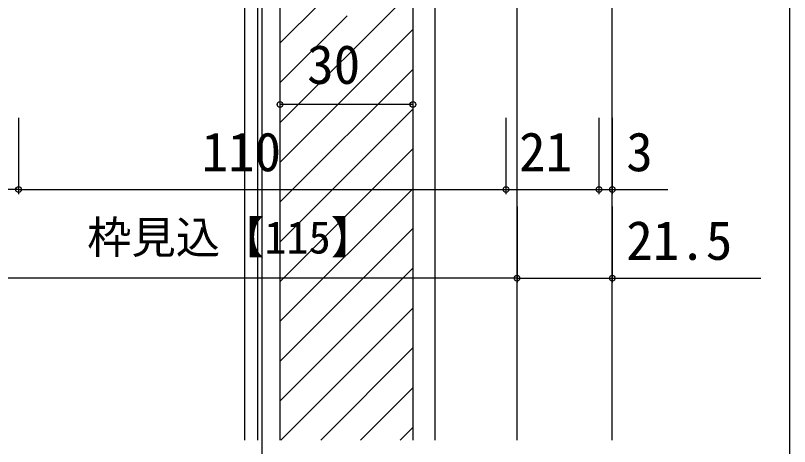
# Model space of a CAD drawing. Units: millimetres, scale not verified. Extents: x -525 to 525, y -783 to 779.
# Drawn here: x -421.7 to -247, y 264.9 to 362.2 of the extents above; entities that cross this region are included whole.
import ezdxf
from ezdxf.enums import TextEntityAlignment as Align

# ---------------------------------------------------------------- set-up
doc = ezdxf.new("R2010")
doc.units = ezdxf.units.MM
doc.header["$LTSCALE"] = 4
doc.layers.add('0-5_YKK_12', color=2, linetype='Continuous')
doc.layers.add('0-8_YKK_D', color=6, linetype='Continuous')
doc.styles.add('ＭＳ ゴシック', font='')
doc.styles.get('ＭＳ ゴシック').set_extended_font_data('MS Gothic')

msp = doc.modelspace()

# ---------------------------------------------------------------- linework, layer by layer
at = {"layer": '0-5_YKK_12'}
for p, q in [((-366, 48.869), (-366, 492.598)), ((-287.001, 266.354), (-287.001, 460.098)), ((-308.5, 266.354), (-308.5, 436.098)), ((-367, 266.354), (-367, 424.798)), ((-327, 266.354), (-327, 424.798)), ((-370, 424.398), (-370, 266.354)), ((-362, 404.598), (-362, 266.354)), ((-332, 404.598), (-332, 266.354)), ((-362, 337.985), (-332, 367.985)), ((-362, 355.946), (-353.04, 364.906)), ((-362, 346.966), (-346.866, 362.099)), ((-362, 329.005), (-332, 359.005)), ((-362, 320.025), (-332, 350.025)), ((-362, 311.045), (-332, 341.045)), ((-362, 302.064), (-332, 332.064)), ((-362, 293.084), (-332, 323.084)), ((-362, 284.104), (-332, 314.104)), ((-362, 275.124), (-332, 305.124)), ((-361.79, 266.354), (-332, 296.143)), ((-352.81, 266.354), (-332, 287.163)), ((-343.829, 266.354), (-332, 278.183)), ((-334.849, 266.354), (-332, 269.203))]:
    msp.add_line(p, q, dxfattribs=at)
at = {"layer": '0-8_YKK_D'}
for p, q in [((-247.001, 438.098), (-247.001, 80.098)), ((-332, 342.114), (-362, 342.114)), ((-421, 339.114), (-421, 321.898)), ((-421, 339.114), (-421, 321.898)), ((-311, 339.114), (-311, 321.898)), ((-311, 339.114), (-311, 321.898)), ((-290.003, 339.114), (-290.003, 321.898)), ((-290.003, 339.114), (-290.003, 321.898)), ((-287.001, 339.114), (-287.001, 321.898)), ((-421, 322.898), (-441.997, 322.898)), ((-421, 322.898), (-311, 322.898)), ((-311, 322.898), (-290.003, 322.898)), ((-308.5, 319.114), (-308.5, 301.898)), ((-287.001, 319.114), (-287.001, 301.898)), ((-308.5, 302.898), (-423.5, 302.898)), ((-308.5, 303.114), (-308.5, 303.898))]:
    msp.add_line(p, q, dxfattribs=at)
for points in [[(-290.003, 322.898), (-287.001, 322.898), (-274.497, 322.898)], [(-308.5, 302.898), (-287.001, 302.898), (-253.497, 302.898)]]:
    msp.add_lwpolyline(points, dxfattribs=at)
for centre in [(-362, 342.114), (-332, 342.114), (-421, 322.898), (-421, 322.898), (-311, 322.898), (-311, 322.898), (-290.003, 322.898), (-290.003, 322.898), (-287.001, 322.898), (-308.5, 302.898), (-308.5, 302.898), (-287.001, 302.898)]:
    msp.add_circle(centre, 0.637, dxfattribs=at)

# ---------------------------------------------------------------- texts
at = {"layer": '0-8_YKK_D', "style": 'ＭＳ ゴシック'}
for s, height, p in [('30', 8.798, (-355.864, 344.114)), ('110', 8.798, (-379.705, 324.398)), ('21', 8.798, (-308.036, 324.398)), ('3', 8.798, (-283.837, 324.398)), ('枠見込【115】', 7.331, (-405.517, 306.262)), ('21.5', 8.798, (-283.837, 304.398))]:
    msp.add_text(s, height=height, dxfattribs=at).set_placement(p, align=Align.BOTTOM_LEFT)

doc.saveas('drawing.dxf')
